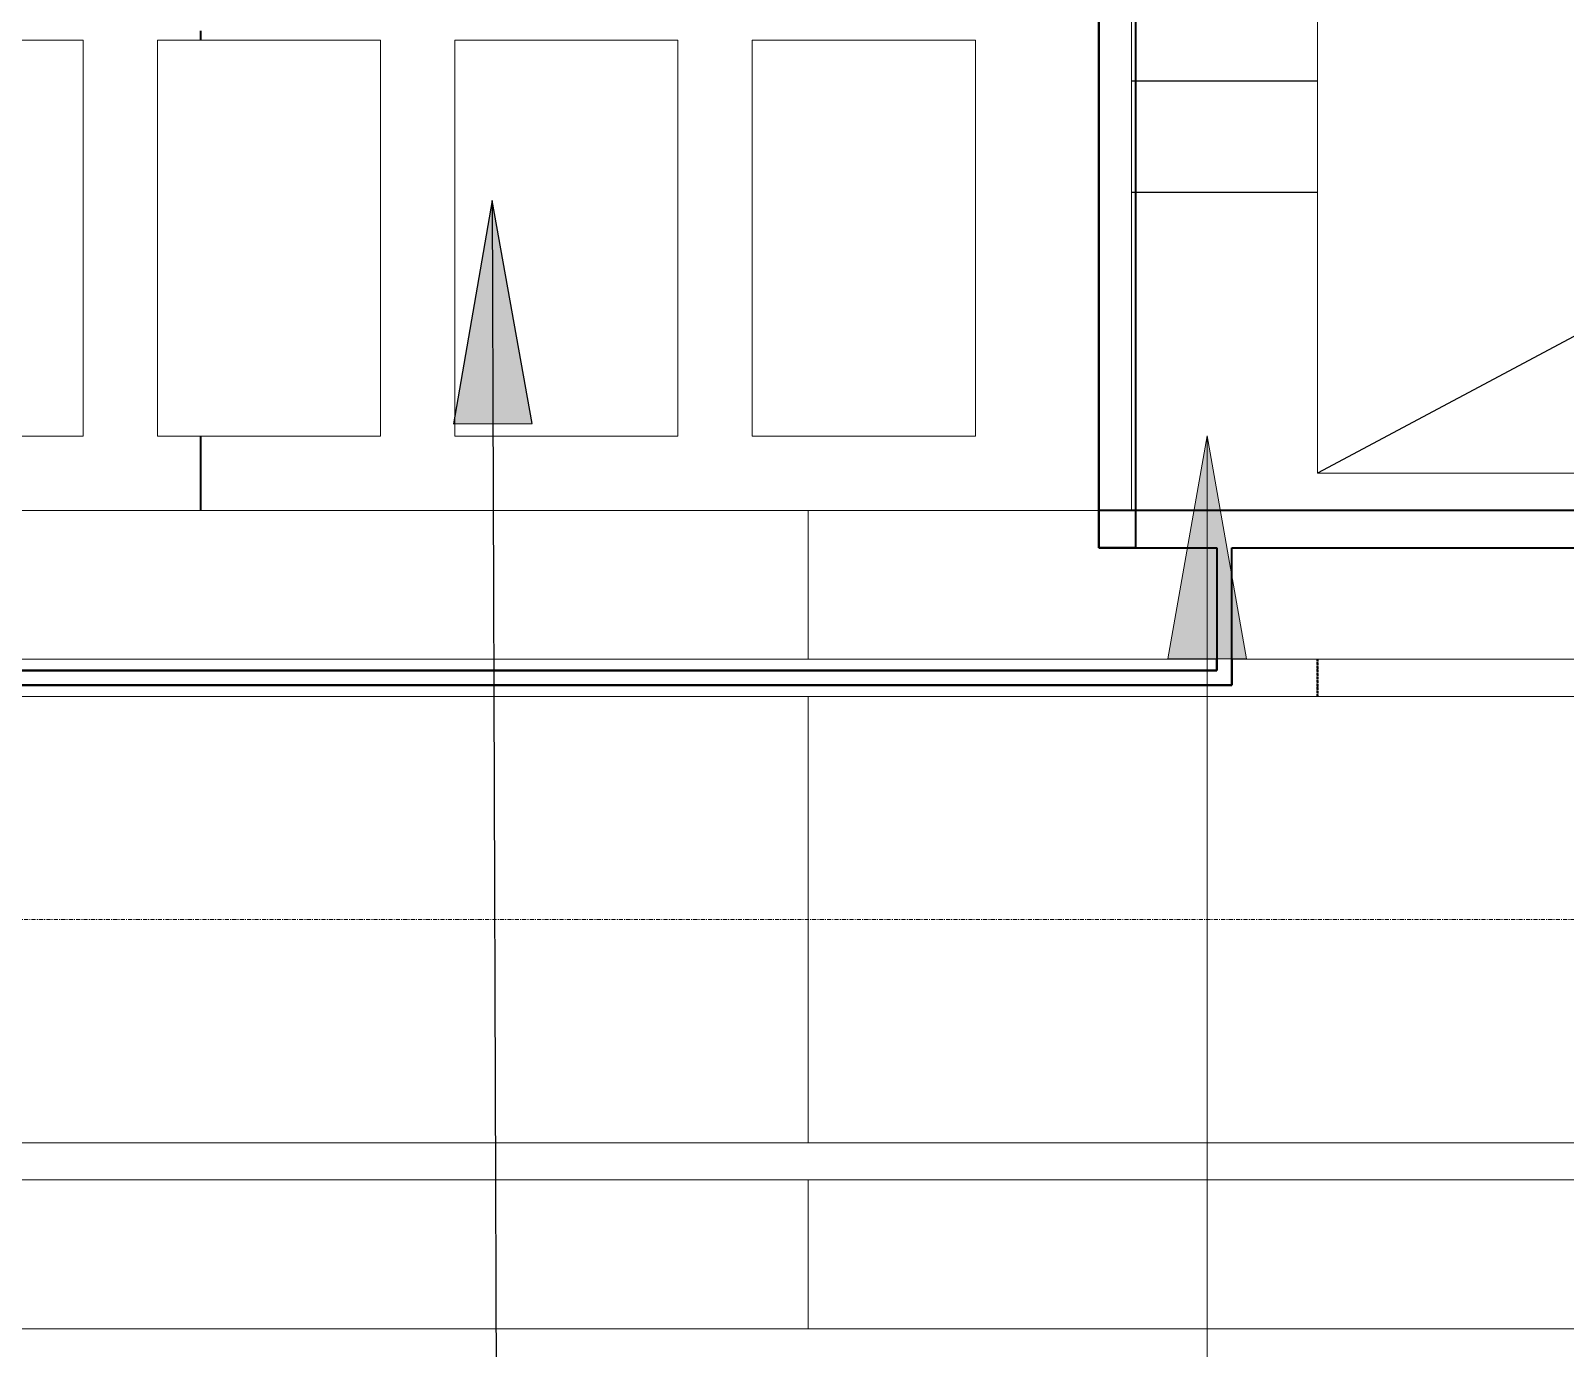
# Model space of a CAD drawing. Header units: millimetres. Extents: x -794326 to -715748, y -17796 to 22353.
# Drawn here: x -776628 to -774564, y 3003 to 4774 of the extents above; entities that cross this region are included whole.
import ezdxf

# ---------------------------------------------------------------- set-up
doc = ezdxf.new("R2010")
doc.units = ezdxf.units.MM
doc.linetypes.add('- SOM Dash 1_8_', pattern=[4.7625, 3.175, -1.5875])
doc.linetypes.add('DPA_Grid _ Level 100', pattern=[10, 5.5, -1.6, 1.3, -1.6])
for name, color, linetype, lineweight in [('_ _ A-DETL-OPENING', 1, 'Continuous', 25), ('A-ANNO-NOTE', 3, 'Continuous', 25), ('A-CLNG', 2, 'Continuous', 9), ('A-CLNG-PATT', 2, 'Continuous', 9), ('A-DETL', 1, 'Continuous', 70), ('A-FLOR-E', 2, 'Continuous', 35), ('A-GLAZ-CURT', 2, 'Continuous', 9), ('G-ANNO-TEXT', 3, 'Continuous', 9), ('I-WALL-E', 2, 'Continuous', 35), ('S-GRID', 251, 'Continuous', 9), ('WALL-E', 2, 'Continuous', 35)]:
    doc.layers.add(name, color=color, linetype=linetype, lineweight=lineweight)

# ---------------------------------------------------------------- blocks, each defined once
blk = doc.blocks.new('DPA_CP_Metal Ceiling Panel - Vertical Panel with Gap-10984940-4282-01 ENLARGED LOWER PLATFORM LEVEL - REFLECTED CEILING PLAN - SHEET 3')
at = {"layer": 'A-GLAZ-CURT'}
for p, q in [((-775657.4, 7794), (-775657.4, 7261.5)), ((-775357.4, 7794), (-775657.4, 7794)), ((-775357.4, 7794), (-775657.4, 7794)), ((-775657.4, 7794), (-775657.4, 7261.5)), ((-775657.4, 7261.5), (-775657.4, 7794)), ((-775657.4, 7794), (-775357.4, 7794)), ((-775357.4, 7794), (-775357.4, 7261.5)), ((-775357.4, 7261.5), (-775357.4, 7794)), ((-775357.4, 7794), (-775357.4, 7261.5)), ((-775357.4, 7261.5), (-775657.4, 7261.5)), ((-775657.4, 7261.5), (-775357.4, 7261.5)), ((-775357.4, 7261.5), (-775657.4, 7261.5))]:
    blk.add_line(p, q, dxfattribs=at)
blk = doc.blocks.new('System Panel - DPA-AR_Metal Ceiling Rectangular Panel-13139266-4282-01 ENLARGED LOWER PLATFORM LEVEL - REFLECTED CEILING PLAN - SHEET 3')
at = {"layer": 'A-GLAZ-CURT'}
for p, q in [((-786982.4, 4129), (-789107.4, 4129)), ((-789107.4, 4129), (-786982.4, 4129)), ((-786982.4, 3929), (-786982.4, 4129)), ((-786982.4, 4129), (-786982.4, 3929)), ((-789107.3, 3929), (-786982.4, 3929)), ((-786982.4, 3929), (-789107.3, 3929))]:
    blk.add_line(p, q, dxfattribs=at)
blk = doc.blocks.new('System Panel - DPA-AR_Metal Ceiling Rectangular Panel-V23-4282-01 ENLARGED LOWER PLATFORM LEVEL - REFLECTED CEILING PLAN - SHEET 3')
at = {"layer": 'A-GLAZ-CURT'}
for p, q in [((-775191.4, 4129), (-775582.4, 4129)), ((-775582.4, 4129), (-775582.4, 3929)), ((-775582.4, 3929), (-775582.4, 4129)), ((-775582.4, 4129), (-775191.4, 4129)), ((-775582.4, 3929), (-775032.4, 3929)), ((-775032.4, 3929), (-775582.4, 3929)), ((-775012.4, 3929), (-773182.4, 3929)), ((-773182.4, 3929), (-775012.4, 3929))]:
    blk.add_line(p, q, dxfattribs=at)
blk = doc.blocks.new('System Panel - DPA-AR_Metal Ceiling Rectangular Panel-V19-4282-01 ENLARGED LOWER PLATFORM LEVEL - REFLECTED CEILING PLAN - SHEET 3')
at = {"layer": 'A-GLAZ-CURT'}
for p, q in [((-786982.4, 3229), (-789107.3, 3229)), ((-789107.3, 3229), (-786982.4, 3229)), ((-786982.4, 3029), (-786982.4, 3229)), ((-786982.4, 3229), (-786982.4, 3029)), ((-789107.4, 3029), (-786982.4, 3029)), ((-786982.4, 3029), (-789107.4, 3029))]:
    blk.add_line(p, q, dxfattribs=at)
blk = doc.blocks.new('System Panel - DPA-AR_Metal Ceiling Rectangular Panel-13139259-4282-01 ENLARGED LOWER PLATFORM LEVEL - REFLECTED CEILING PLAN - SHEET 3')
at = {"layer": 'A-GLAZ-CURT'}
for p, q in [((-741107.4, 4129), (-743507.4, 4129)), ((-743507.4, 4129), (-743507.4, 3929)), ((-743507.4, 3929), (-743507.4, 4129)), ((-743507.4, 4129), (-741107.4, 4129)), ((-743507.4, 3929), (-741107.4, 3929)), ((-741107.4, 3929), (-743507.4, 3929))]:
    blk.add_line(p, q, dxfattribs=at)
blk = doc.blocks.new('System Panel - DPA-AR_Metal Ceiling Rectangular Panel-13139320-4282-01 ENLARGED LOWER PLATFORM LEVEL - REFLECTED CEILING PLAN - SHEET 3')
at = {"layer": 'A-GLAZ-CURT'}
for p, q in [((-786982.4, 3879), (-789107.3, 3879)), ((-789107.3, 3879), (-786982.4, 3879)), ((-786982.4, 3279), (-786982.4, 3879)), ((-786982.4, 3879), (-786982.4, 3279)), ((-789107.3, 3279), (-786982.4, 3279)), ((-786982.4, 3279), (-789107.3, 3279))]:
    blk.add_line(p, q, dxfattribs=at)
blk = doc.blocks.new('System Panel - DPA-AR_Metal Ceiling Rectangular Panel-V27-4282-01 ENLARGED LOWER PLATFORM LEVEL - REFLECTED CEILING PLAN - SHEET 3')
at = {"layer": 'A-GLAZ-CURT'}
for p, q in [((-773182.4, 3879), (-775582.4, 3879)), ((-775582.4, 3879), (-775582.4, 3279)), ((-775582.4, 3279), (-775582.4, 3879)), ((-775582.4, 3879), (-773182.4, 3879)), ((-775582.4, 3279), (-773182.4, 3279)), ((-773182.4, 3279), (-775582.4, 3279))]:
    blk.add_line(p, q, dxfattribs=at)

msp = doc.modelspace()

# ---------------------------------------------------------------- hatches: boundary and pattern name
at = {"layer": 'A-ANNO-NOTE'}
msp.add_hatch(color=256, dxfattribs=at).paths.add_polyline_path([(-776007.4, 4545.9), (-776059.2, 4245.7), (-775953.4, 4246.1)])
at = {"layer": 'A-CLNG-PATT', "lineweight": 25}
h = msp.add_hatch(dxfattribs=at)
h.set_pattern_fill('FP_8', color=256, style=0, pattern_type=2)
h.set_pattern_definition([(180, (-732165, 5304), (-5e-13, -4414), [3600, 0]), (0, (-735765, 4704), (0, -4414), [3600, 0]), (90, (-732165, 3803.8), (3600, -2e-13), [4414, 0]), (90, (-735765, 3803.8), (3600, -2e-13), [4414, 0]), (180, (-732165, 5936), (-5e-13, -4414), [3600, 0]), (0, (-735765, 5454), (0, -4414), [3600, 0]), (180, (-732165, 6086), (-5e-13, -4414), [3600, 0]), (0, (-735765, 3954), (0, -4414), [3600, 0]), (0, (-735765, 4554), (0, -4414), [3600, 0]), (180, (-732165, 6568), (-5e-13, -4414), [3600, 0]), (180, (-732165, 6718), (-5e-13, -4414), [3600, 0]), (180, (-732165, 8068), (-5e-13, -4414), [3600, 0]), (0, (-735765, 7468), (0, -4414), [3600, 0]), (0, (-735765, 7318), (0, -4414), [3600, 0])])
h.paths.add_polyline_path([(-773107.4, 4128.8), (-772882.4, 4128.8), (-772882.4, 4179), (-774897.3, 4179), (-774897.3, 7894), (-775147.4, 7894), (-775147.4, 4128.8), (-774897.3, 4128.8)])
at = {"layer": 'G-ANNO-TEXT'}
msp.add_hatch(color=7, dxfattribs=at).paths.add_polyline_path([(-775045.8, 4229.5), (-775098.7, 3929.5), (-774992.9, 3929.5)])

# ---------------------------------------------------------------- linework, layer by layer
at = {"layer": '_ _ A-DETL-OPENING'}
msp.add_line((-767847.3, 7944), (-774897.3, 4179), dxfattribs=at)
at = {"layer": 'A-ANNO-NOTE'}
for p, q in [((-776007.4, 4545.9), (-776059.2, 4245.7)), ((-775953.4, 4246.1), (-776007.4, 4545.9)), ((-776007.4, 4545.9), (-775982.2, -2837.4)), ((-776059.2, 4245.7), (-775953.4, 4246.1))]:
    msp.add_line(p, q, dxfattribs=at)
at = {"layer": 'A-CLNG'}
for p, q in [((-775147.4, 4128.8), (-775147.4, 7894)), ((-772882.4, 4128.8), (-775147.4, 4128.8)), ((-775141.4, 4128.8), (-772882.4, 4128.8))]:
    msp.add_line(p, q, dxfattribs=at)
at = {"layer": 'A-DETL', "lineweight": 9}
for p, q in [((-774897.3, 7944.3), (-774897.3, 4179)), ((-774897.3, 4179), (-767847.3, 4179))]:
    msp.add_line(p, q, dxfattribs=at)
at = {"layer": 'A-FLOR-E'}
for p, q in [((-776399.1, 4761.5), (-776399.1, 4774)), ((-776399.1, 4129), (-776399.1, 4229))]:
    msp.add_line(p, q, dxfattribs=at)
at = {"layer": 'G-ANNO-TEXT', "color": 10}
for p, q in [((-775045.8, 4229.5), (-775098.7, 3929.5)), ((-774992.9, 3929.5), (-775045.8, 4229.5)), ((-775045.8, 4229.5), (-775045.8, -8863.8)), ((-775098.7, 3929.5), (-774992.9, 3929.5))]:
    msp.add_line(p, q, dxfattribs=at)
at = {"layer": 'I-WALL-E'}
for p, q in [((-775032.4, 4078.8), (-775032.4, 3914)), ((-775012.4, 3894), (-775012.4, 4078.8)), ((-775032.4, 3914), (-775032.4, 3929)), ((-775012.4, 3929), (-775012.4, 3894)), ((-777707.3, 3914), (-775032.4, 3914)), ((-775032.4, 3914), (-777707.3, 3914)), ((-777707.3, 3894), (-775032.4, 3894)), ((-775032.4, 3894), (-777707.3, 3894)), ((-775012.4, 3894), (-775032.4, 3894)), ((-775032.4, 3894), (-775012.4, 3894))]:
    msp.add_line(p, q, dxfattribs=at)
at = {"layer": 'I-WALL-E', "color": 8, "linetype": '- SOM Dash 1_8_'}
for p, q in [((-774897.4, 3929), (-774897.4, 3879)), ((-774897.4, 3879), (-774897.4, 3929))]:
    msp.add_line(p, q, dxfattribs=at)
at = {"layer": 'S-GRID', "linetype": 'DPA_Grid _ Level 100'}
msp.add_line((-720981.3, 3579), (-792981.8, 3579), dxfattribs=at)
at = {"layer": 'WALL-E'}
for p, q in [((-775191.4, 7894), (-775191.4, 4078.8)), ((-775191.4, 4129), (-775191.4, 7894)), ((-775141.4, 4078.8), (-775141.4, 7894)), ((-772937.5, 4128.8), (-775191.4, 4128.8)), ((-775191.4, 4078.8), (-775191.4, 4128.8)), ((-775191.4, 4078.8), (-775032.4, 4078.8)), ((-775141.4, 4078.8), (-775191.4, 4078.8)), ((-775012.4, 4078.8), (-772937.5, 4078.8))]:
    msp.add_line(p, q, dxfattribs=at)

# ---------------------------------------------------------------- block references
at = {"layer": 'A-GLAZ-CURT'}
for name, p in [('DPA_CP_Metal Ceiling Panel - Vertical Panel with Gap-10984940-4282-01 ENLARGED LOWER PLATFORM LEVEL - REFLECTED CEILING PLAN - SHEET 3', (-1200, -3032.5)), ('DPA_CP_Metal Ceiling Panel - Vertical Panel with Gap-10984940-4282-01 ENLARGED LOWER PLATFORM LEVEL - REFLECTED CEILING PLAN - SHEET 3', (-800, -3032.5)), ('DPA_CP_Metal Ceiling Panel - Vertical Panel with Gap-10984940-4282-01 ENLARGED LOWER PLATFORM LEVEL - REFLECTED CEILING PLAN - SHEET 3', (-400, -3032.5)), ('DPA_CP_Metal Ceiling Panel - Vertical Panel with Gap-10984940-4282-01 ENLARGED LOWER PLATFORM LEVEL - REFLECTED CEILING PLAN - SHEET 3', (0, -3032.5)), ('System Panel - DPA-AR_Metal Ceiling Rectangular Panel-13139266-4282-01 ENLARGED LOWER PLATFORM LEVEL - REFLECTED CEILING PLAN - SHEET 3', (11400, 0)), ('System Panel - DPA-AR_Metal Ceiling Rectangular Panel-V23-4282-01 ENLARGED LOWER PLATFORM LEVEL - REFLECTED CEILING PLAN - SHEET 3', (0, 0)), ('System Panel - DPA-AR_Metal Ceiling Rectangular Panel-13139320-4282-01 ENLARGED LOWER PLATFORM LEVEL - REFLECTED CEILING PLAN - SHEET 3', (11400, 0)), ('System Panel - DPA-AR_Metal Ceiling Rectangular Panel-V27-4282-01 ENLARGED LOWER PLATFORM LEVEL - REFLECTED CEILING PLAN - SHEET 3', (0, 0)), ('System Panel - DPA-AR_Metal Ceiling Rectangular Panel-V19-4282-01 ENLARGED LOWER PLATFORM LEVEL - REFLECTED CEILING PLAN - SHEET 3', (11400, 0)), ('System Panel - DPA-AR_Metal Ceiling Rectangular Panel-13139259-4282-01 ENLARGED LOWER PLATFORM LEVEL - REFLECTED CEILING PLAN - SHEET 3', (-32075, -900))]:
    msp.add_blockref(name, p, dxfattribs=at)

doc.saveas('drawing.dxf')
